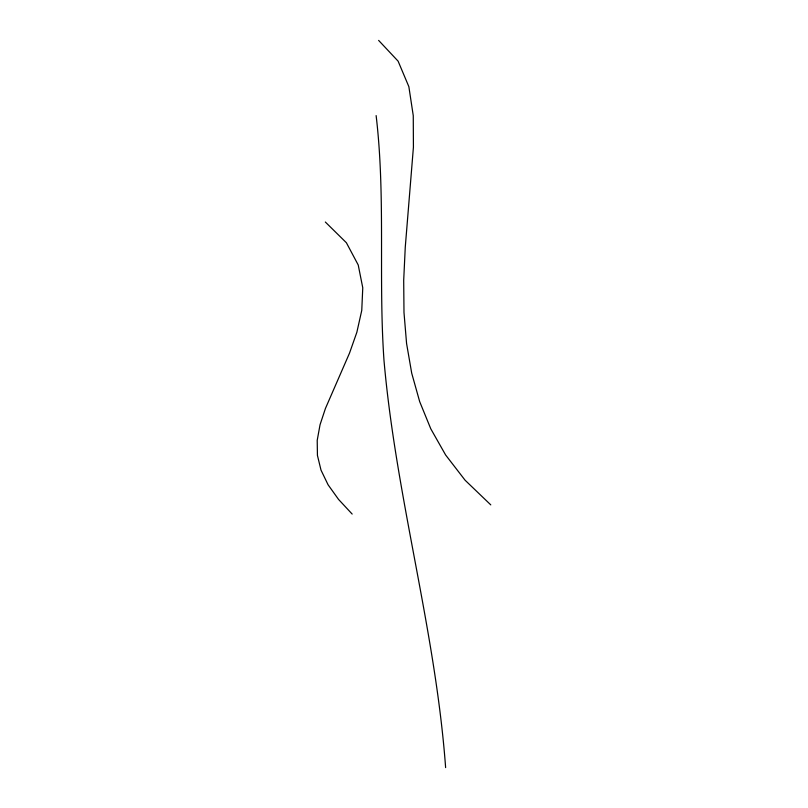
<?xml version="1.0" encoding="UTF-8"?>
<svg xmlns="http://www.w3.org/2000/svg" width="808" height="808" viewBox="0 0 808 808"><rect width="100%" height="100%" fill="white"/><g stroke="black" fill="none" stroke-linecap="round" stroke-linejoin="round"><path stroke-width="1.21" d="M490.789 504.889L465.105 480.235L445.612 454.965L430.795 428.836L419.685 401.637L411.716 373.215L406.576 343.501L403.99 312.484L403.697 280.315L405.262 247.238L413.423 147.117L413.262 115.675L408.858 86.658L398.102 61.155L378.629 40.4M325.331 222.018L346.39 242.743L358.227 264.994L362.762 287.779L361.762 310.373L356.863 332.25L349.531 353.086L325.442 408.444L320.039 424.766L317.211 440.34L317.433 455.389L321.018 470.145L328.078 484.78L338.542 499.405L352.167 514.06M445.622 767.6C435.502 630.25 395.94 497.193 383.972 360.166C378.306 278.73 385.749 196.819 376.124 115.584"/></g></svg>
